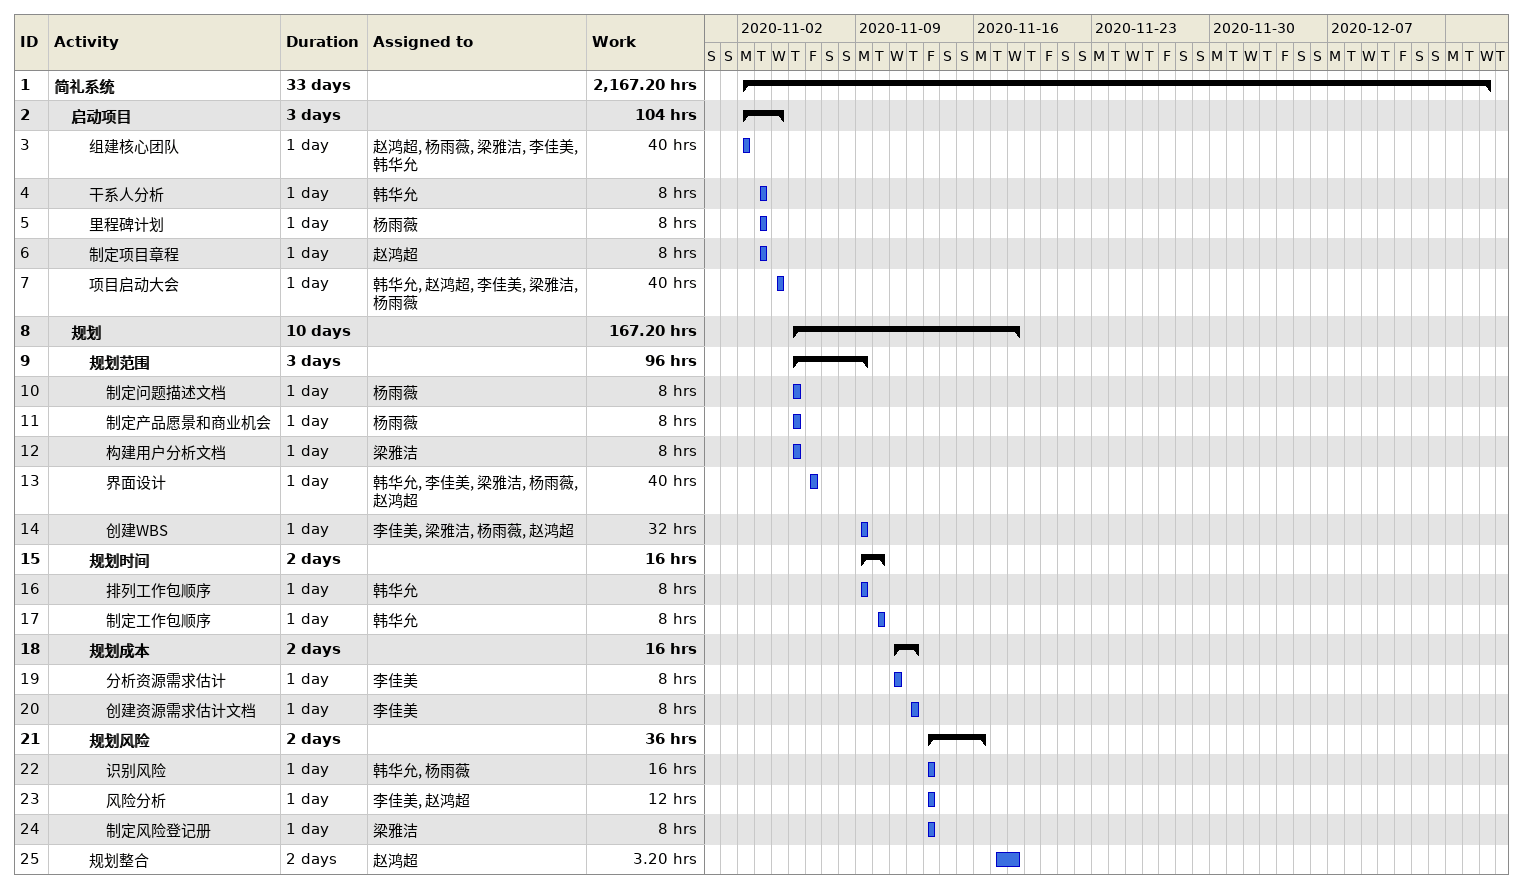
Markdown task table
| ID | Level | Task | Duration | Start | Finish | Resources | Work (h) |
|---|---|---|---|---|---|---|---|
| 1 | 1 | **简礼系统** | 33d | 2020-11-02 | 2020-12-16 |  | 2167.20 |
| 2 | 2 | **启动项目** | 3d | 2020-11-02 | 2020-11-04 |  | 104 |
| 3 | 3 | 组建核心团队 | 1d | 2020-11-02 | 2020-11-02 | 赵鸿超, 杨雨薇, 梁雅洁, 李佳美, 韩华允 | 40 |
| 4 | 3 | 干系人分析 | 1d | 2020-11-03 | 2020-11-03 | 韩华允 | 8 |
| 5 | 3 | 里程碑计划 | 1d | 2020-11-03 | 2020-11-03 | 杨雨薇 | 8 |
| 6 | 3 | 制定项目章程 | 1d | 2020-11-03 | 2020-11-03 | 赵鸿超 | 8 |
| 7 | 3 | 项目启动大会 | 1d | 2020-11-04 | 2020-11-04 | 韩华允, 赵鸿超, 李佳美, 梁雅洁, 杨雨薇 | 40 |
| 8 | 2 | **规划** | 10d | 2020-11-05 | 2020-11-18 |  | 167.20 |
| 9 | 3 | **规划范围** | 3d | 2020-11-05 | 2020-11-09 |  | 96 |
| 10 | 4 | 制定问题描述文档 | 1d | 2020-11-05 | 2020-11-05 | 杨雨薇 | 8 |
| 11 | 4 | 制定产品愿景和商业机会 | 1d | 2020-11-05 | 2020-11-05 | 杨雨薇 | 8 |
| 12 | 4 | 构建用户分析文档 | 1d | 2020-11-05 | 2020-11-05 | 梁雅洁 | 8 |
| 13 | 4 | 界面设计 | 1d | 2020-11-06 | 2020-11-06 | 韩华允, 李佳美, 梁雅洁, 杨雨薇, 赵鸿超 | 40 |
| 14 | 4 | 创建WBS | 1d | 2020-11-09 | 2020-11-09 | 李佳美, 梁雅洁, 杨雨薇, 赵鸿超 | 32 |
| 15 | 3 | **规划时间** | 2d | 2020-11-09 | 2020-11-10 |  | 16 |
| 16 | 4 | 排列工作包顺序 | 1d | 2020-11-09 | 2020-11-09 | 韩华允 | 8 |
| 17 | 4 | 制定工作包顺序 | 1d | 2020-11-10 | 2020-11-10 | 韩华允 | 8 |
| 18 | 3 | **规划成本** | 2d | 2020-11-11 | 2020-11-12 |  | 16 |
| 19 | 4 | 分析资源需求估计 | 1d | 2020-11-11 | 2020-11-11 | 李佳美 | 8 |
| 20 | 4 | 创建资源需求估计文档 | 1d | 2020-11-12 | 2020-11-12 | 李佳美 | 8 |
| 21 | 3 | **规划风险** | 2d | 2020-11-13 | 2020-11-16 |  | 36 |
| 22 | 4 | 识别风险 | 1d | 2020-11-13 | 2020-11-13 | 韩华允, 杨雨薇 | 16 |
| 23 | 4 | 风险分析 | 1d | 2020-11-13 | 2020-11-13 | 李佳美, 赵鸿超 | 12 |
| 24 | 4 | 制定风险登记册 | 1d | 2020-11-13 | 2020-11-13 | 梁雅洁 | 8 |
| 25 | 3 | 规划整合 | 2d | 2020-11-17 | 2020-11-18 | 赵鸿超 | 3.20 |
